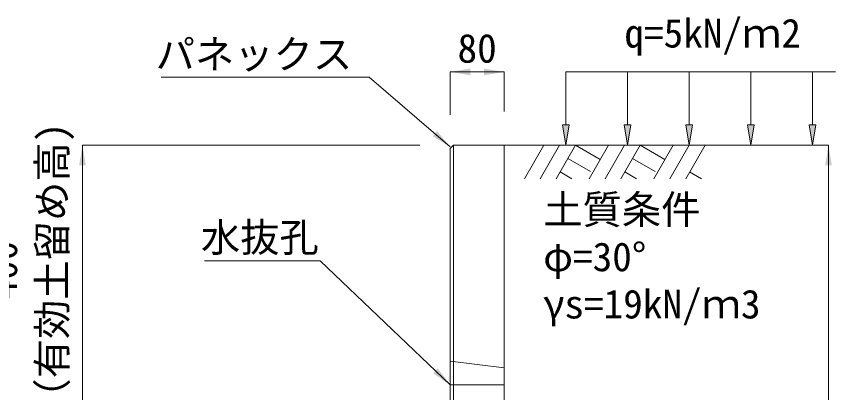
# Model space of a CAD drawing. Units: millimetres at full size. Extents: x 172874 to 217143, y 854931 to 903297.
# Drawn here: x 177082 to 178296, y 868245 to 868802 of the extents above; entities that cross this region are included whole.
import ezdxf
from ezdxf.enums import TextEntityAlignment as Align

# ---------------------------------------------------------------- set-up
doc = ezdxf.new("R2010")
doc.units = ezdxf.units.MM
doc.header["$LTSCALE"] = 20
doc.linetypes.add('DASHED', pattern=[7.5, 6, -1.5])
for name, color, linetype, lineweight in [('0_2', 7, 'Continuous', 20), ('パネックスKDS', 2, 'Continuous', 13), ('寸法線', 7, 'Continuous', 13), ('引出線', 4, 'Continuous', 13), ('補助線', 8, 'Continuous', 13), ('ﾊｯﾁﾝｸﾞ', 7, 'Continuous', 5)]:
    doc.layers.add(name, color=color, linetype=linetype, lineweight=lineweight)
doc.layers.add('文字', color=7, linetype='Continuous')
doc.styles.add('ＭＳ ゴシック', font='')
doc.styles.get('ＭＳ ゴシック').set_extended_font_data('MS Gothic')

# ---------------------------------------------------------------- blocks, each defined once
blk = doc.blocks.new('filled_arrow')
at = {"color": 0, "linetype": 'Continuous', "lineweight": -2}
blk.add_solid([(7.5, 1.25), (0, 0), (7.5, -1.25)], dxfattribs=at)

msp = doc.modelspace()

# ---------------------------------------------------------------- hatches: boundary and pattern name
at = {"layer": '寸法線'}
for points in [[(177901.11, 868641.42), (177896.11, 868611.42), (177891.11, 868641.42)], [(177992.53, 868641.42), (177987.53, 868611.42), (177982.53, 868641.42)], [(178083.94, 868641.42), (178078.94, 868611.42), (178073.94, 868641.42)], [(178175.35, 868641.42), (178170.35, 868611.42), (178165.35, 868641.42)], [(178266.77, 868641.42), (178261.77, 868611.42), (178256.77, 868641.42)], [(178266.77, 868641.42), (178261.77, 868611.42), (178256.77, 868641.42)]]:
    msp.add_hatch(color=256, dxfattribs=at).paths.add_polyline_path(points)

# ---------------------------------------------------------------- linework, layer by layer
at = {"layer": '0_2'}
msp.add_line((177804.7, 868611.42), (178204.7, 868611.42), dxfattribs=at)
at = {"layer": 'パネックスKDS'}
for p, q in [((177724.7, 868606.42), (177729.7, 868611.42)), ((177729.7, 868611.42), (177804.7, 868611.42)), ((177804.7, 867331.42), (177804.7, 868611.42)), ((177724.7, 868211.42), (177724.7, 868606.42))]:
    msp.add_line(p, q, dxfattribs=at)
at = {"layer": 'パネックスKDS', "lineweight": 5}
msp.add_line((177729.7, 868211.42), (177729.7, 868611.42), dxfattribs=at)
at = {"layer": 'パネックスKDS', "linetype": 'DASHED', "lineweight": 9}
msp.add_line((177724.7, 868291.42), (177804.7, 868281.42), dxfattribs=at)
at = {"layer": '寸法線'}
for p, q in [((177724.7, 868719.97), (177804.7, 868719.97)), ((177724.7, 868656.42), (177724.7, 868719.97)), ((177804.7, 868661.42), (177804.7, 868719.97)), ((177179.7, 868211.42), (177179.7, 868611.42)), ((177679.7, 868611.42), (177179.7, 868611.42)), ((177854.7, 868611.42), (178285.54, 868611.42)), ((178285.54, 867331.42), (178285.54, 868611.42))]:
    msp.add_line(p, q, dxfattribs=at)
at = {"layer": '寸法線', "lineweight": 9}
for p, q in [((178296.11, 868719.97), (177896.11, 868719.97)), ((177896.11, 868641.42), (177896.11, 868719.97)), ((177987.53, 868641.42), (177987.53, 868719.97)), ((178078.94, 868641.42), (178078.94, 868719.97)), ((178170.35, 868641.42), (178170.35, 868719.97)), ((178261.77, 868641.42), (178261.77, 868719.97))]:
    msp.add_line(p, q, dxfattribs=at)
for points in [[(177901.11, 868641.42), (177896.11, 868611.42), (177891.11, 868641.42)], [(177992.53, 868641.42), (177987.53, 868611.42), (177982.53, 868641.42)], [(178083.94, 868641.42), (178078.94, 868611.42), (178073.94, 868641.42)], [(178175.35, 868641.42), (178170.35, 868611.42), (178165.35, 868641.42)], [(178266.77, 868641.42), (178261.77, 868611.42), (178256.77, 868641.42)], [(178266.77, 868641.42), (178261.77, 868611.42), (178256.77, 868641.42)]]:
    msp.add_lwpolyline(points, close=True, dxfattribs=at)
at = {"layer": '引出線'}
for points in [[(177724.7, 868608.92), (177604.49, 868712.38), (177296.24, 868712.38)], [(177724.7, 868256.42), (177532.24, 868439.87), (177360.5, 868439.87)]]:
    msp.add_lwpolyline(points, dxfattribs=at)
at = {"layer": '補助線'}
msp.add_line((177724.7, 868256.42), (177804.7, 868256.42), dxfattribs=at)
at = {"layer": 'ﾊｯﾁﾝｸﾞ', "lineweight": 9}
for p, q in [((177863.35, 868611.41), (177834.7, 868561.79)), ((177886.97, 868611.41), (177858.32, 868561.79)), ((177910.59, 868611.41), (177881.94, 868561.79)), ((177910.59, 868611.41), (177947.16, 868590.3)), ((177959.35, 868611.41), (177930.7, 868561.79)), ((177982.97, 868611.41), (177954.32, 868561.79)), ((178006.59, 868611.41), (177977.94, 868561.79)), ((178006.59, 868611.41), (178043.16, 868590.3)), ((178055.35, 868611.41), (178026.7, 868561.79)), ((178078.97, 868611.41), (178050.32, 868561.79)), ((178102.59, 868611.41), (178073.94, 868561.79)), ((177899.17, 868591.63), (177932.58, 868572.34)), ((177995.17, 868591.63), (178028.58, 868572.34)), ((177887.75, 868571.85), (177905.16, 868561.79)), ((177983.75, 868571.85), (178001.16, 868561.79)), ((178079.75, 868571.85), (178097.16, 868561.79))]:
    msp.add_line(p, q, dxfattribs=at)

# ---------------------------------------------------------------- block references
at = {"layer": '寸法線', "xscale": 4, "yscale": 4}
msp.add_blockref('filled_arrow', (177724.7, 868719.97), dxfattribs=at)
for p, rotation in [((177804.7, 868719.97), 180), ((177179.7, 868611.42), 270), ((178285.54, 868611.42), 270)]:
    msp.add_blockref('filled_arrow', p, dxfattribs=dict(at, rotation=rotation))
at = {"layer": '引出線', "xscale": 4, "yscale": 4}
for p, rotation in [((177724.7, 868608.92), 139.3), ((177724.7, 868256.42), 136.4)]:
    msp.add_blockref('filled_arrow', p, dxfattribs=dict(at, rotation=rotation))

# ---------------------------------------------------------------- texts
at = {"layer": '寸法線', "style": 'ＭＳ ゴシック'}
msp.add_text('80', height=42.72, dxfattribs=at).set_placement((177764.7, 868754.97), align=Align.MIDDLE_CENTER)
for s, p in [('（有効土留め高)', (177168.79, 868207.78)), ('400', (177095.67, 868382.61))]:
    msp.add_text(s, height=42.72, rotation=90, dxfattribs=at).set_placement(p, align=Align.BOTTOM_LEFT)
for s, p in [('土質条件', (177862.67, 868537.43)), ('φ=30°', (177862.67, 868467.43)), ('γs=19kN/ｍ3', (177862.67, 868397.43))]:
    msp.add_text(s, height=42.72, dxfattribs=at).set_placement(p, align=Align.TOP_LEFT)
at = {"layer": '引出線', "style": 'ＭＳ ゴシック'}
for s, p in [('パネックス', (177579.49, 868767.52)), ('水抜孔', (177529.99, 868496.15))]:
    msp.add_text(s, height=42.72, dxfattribs=at).set_placement(p, align=Align.TOP_RIGHT)
at = {"layer": '文字', "style": 'ＭＳ ゴシック'}
msp.add_text('q=5kN/ｍ2', height=42.72, dxfattribs=at).set_placement((177983, 868743.24), align=Align.BOTTOM_LEFT)

doc.saveas('drawing.dxf')
